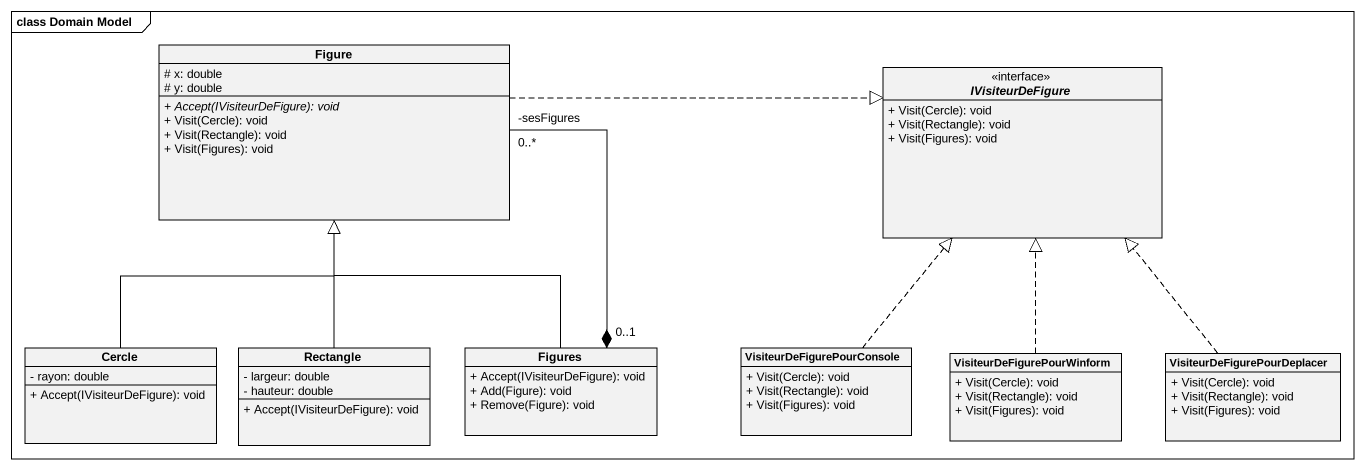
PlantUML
@startuml
mainframe class Domain Model
hide circle
hide empty members
skinparam classAttributeIconSize 0
class Figure {
  # x: double
  # y: double
  {abstract} + Accept(IVisiteurDeFigure): void
  + Visit(Cercle): void
  + Visit(Rectangle): void
  + Visit(Figures): void
}
interface IVisiteurDeFigure <<interface>> {
  + Visit(Cercle): void
  + Visit(Rectangle): void
  + Visit(Figures): void
}
class Cercle {
  - rayon: double
  + Accept(IVisiteurDeFigure): void
}
class "Rectangle" as Rectangle_ {
  - largeur: double
  - hauteur: double
  + Accept(IVisiteurDeFigure): void
}
class Figures {
  + Accept(IVisiteurDeFigure): void
  + Add(Figure): void
  + Remove(Figure): void
}
class VisiteurDeFigurePourConsole {
  + Visit(Cercle): void
  + Visit(Rectangle): void
  + Visit(Figures): void
}
class VisiteurDeFigurePourWinform {
  + Visit(Cercle): void
  + Visit(Rectangle): void
  + Visit(Figures): void
}
class VisiteurDeFigurePourDeplacer {
  + Visit(Cercle): void
  + Visit(Rectangle): void
  + Visit(Figures): void
}
Figure .right.|> IVisiteurDeFigure
Figure "-sesFigures\n0..*" --* "0..1" Figures
Cercle -up-|> Figure
Rectangle_ -up-|> Figure
Figures -up-|> Figure
VisiteurDeFigurePourConsole .up.|> IVisiteurDeFigure
VisiteurDeFigurePourWinform .up.|> IVisiteurDeFigure
VisiteurDeFigurePourDeplacer .up.|> IVisiteurDeFigure
@enduml
